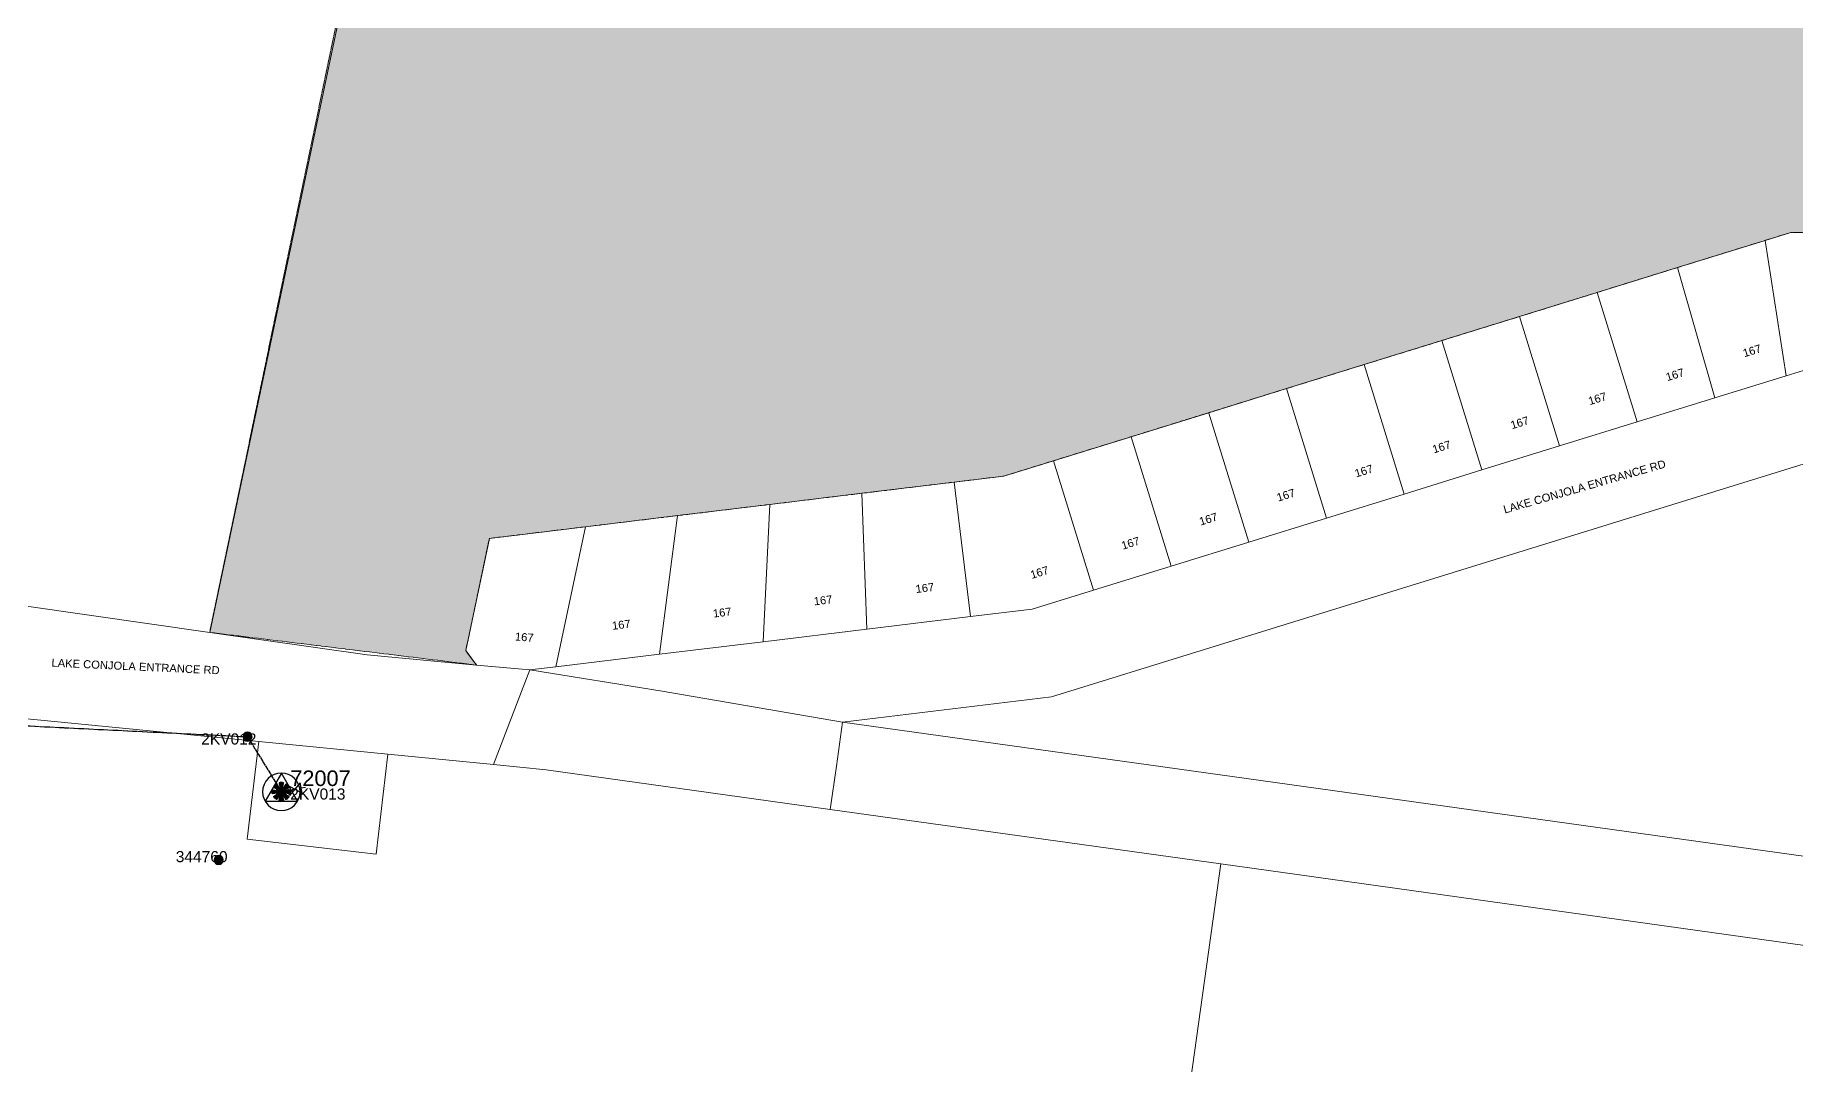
# Model space of a CAD drawing. Header units: metres. Extents: x 267914 to 271639, y 6093026 to 6094842.
# Drawn here: x 270107.9 to 270504, y 6093989.7 to 6094221.4 of the extents above; entities that cross this region are included whole.
import ezdxf
from ezdxf.enums import TextEntityAlignment as Align

# ---------------------------------------------------------------- set-up
doc = ezdxf.new("R2010")
doc.units = ezdxf.units.M
doc.linetypes.add('Cable Exist OH', pattern=[1, 1, 0])
doc.layers.get('0').update_dxf_attribs({"color": 6})
doc.layers.add('Cadastre Land Parcels_SP_EXT', color=9, linetype='Continuous', lineweight=5)
doc.layers.add('Cadastre Roads_SP_EXT', color=9, linetype='Continuous', lineweight=5)
for name, color, linetype in [('Equip_LV_EXT', 7, 'Continuous'), ('Equip_SP_SL_EXT', 7, 'Continuous'), ('Mains_HV_EXT', 7, 'Continuous'), ('Notes_SP_MISC', 7, 'Continuous'), ('Sub_SP_TR_HV_LV_EXT', 7, 'Continuous'), ('SupportsOH_SP_TR_HV_LV_SL_EXT', 7, 'Continuous')]:
    doc.layers.add(name, color=color, linetype=linetype)
doc.layers.get('0').freeze()
doc.styles.add('POLE_LABEL', font='arial.ttf')
doc.styles.get("Standard").update_dxf_attribs({"font": 'arial.ttf'})

# ---------------------------------------------------------------- blocks, each defined once
blk = doc.blocks.new('SUB_POLE_EXT')
blk.add_wipeout([(0, 4.22), (0.42, 4.2), (0.83, 4.14), (1.21, 4.05), (1.62, 3.9), (1.99, 3.72), (2.35, 3.51), (2.68, 3.26), (2.99, 2.99), (3.28, 2.66), (3.52, 2.34), (3.76, 1.92), (3.9, 1.62), (4.04, 1.23), (4.18, 0.63), (4.22, 0), (4.18, -0.61), (4.06, -1.15), (3.9, -1.62), (3.58, -2.24), (3.22, -2.73), (2.97, -3.01), (2.68, -3.26), (2.36, -3.5), (2, -3.72), (1.64, -3.89), (1.25, -4.03), (0.82, -4.14), (0.42, -4.2), (0, -4.22), (-0.41, -4.2), (-0.8, -4.15), (-1.21, -4.05), (-1.62, -3.9), (-1.99, -3.73), (-2.35, -3.51), (-2.68, -3.26), (-2.96, -3.02), (-3.23, -2.72), (-3.51, -2.35), (-3.71, -2.01), (-3.91, -1.6), (-4.05, -1.21), (-4.16, -0.76), (-4.22, -0.14), (-4.21, 0.39), (-4.14, 0.83), (-4.03, 1.27), (-3.9, 1.63), (-3.71, 2.02), (-3.5, 2.37), (-3.28, 2.67), (-2.99, 2.99), (-2.68, 3.27), (-2.33, 3.52), (-1.98, 3.73), (-1.63, 3.9), (-1.2, 4.05), (-0.78, 4.15), (-0.4, 4.21)])
blk.add_line((2.16, 0.48), (2.16, 0.48, 0))
blk.add_lwpolyline([(-4.22, 0, 1), (4.22, 0, 1)], format="xyb", close=True)
blk.add_lwpolyline([(2.14, 0.52), (0, 4.22), (-3.66, -2.11), (3.66, -2.11)], close=True)
for tag, height, flags, p in [('STREET_CODE', 0.2, 9, (1.5, 0)), ('ASSET_NUM', 3.5, 8, (2, 2)), ('CONSTRUCTED_VOLTAGE', 0.2, 9, (1.5, -0.2)), ('OPERATING_VOLTAGE', 0.2, 9, (1.5, -0.6)), ('OPERATED_BY', 0.2, 9, (1.5, -0.8)), ('ORIENTATION', 0.2, 9, (1.5, -1.2)), ('OWNED_BY', 0.2, 9, (1.5, -1.4)), ('SECONDARY_VOLTAGE', 0.2, 9, (1.5, -1.6)), ('STATE', 0.2, 9, (1.5, -1.8)), ('SUBSTATION_TYPE', 0.2, 9, (1.5, -2)), ('STREETNAME', 0.2, 9, (1.5, -2.8)), ('SUBURB', 0.2, 9, (1.5, -3)), ('Z', 0.2, 1, (1.5, -3.4)), ('NO_PHASES', 0.2, 9, (1.5, -0.4)), ('MAINTAINED_BY', 0.2, 9, (1.5, -1)), ('USAGE', 0.2, 9, (1.5, -2.2)), ('LEGEND', 0.2, 9, (1.5, -2.4)), ('LOCATION', 0.2, 9, (1.5, -2.6)), ('NOTES', 0.2, 9, (1.5, -3.2))]:
    blk.add_attdef(tag, text='', height=height, dxfattribs=dict(flags=flags)).set_placement(p, align=Align.MIDDLE_LEFT)
blk = doc.blocks.new('LV_OH_LINKS_DISTFUSE_EXT')
for p, q in [((0, 0), (0.96, 0)), ((3.84, 0), (4.8, 0))]:
    blk.add_line(p, q)
blk.add_lwpolyline([(3.84, -1.2), (3.84, 1.2), (0.96, -1.2), (0.96, 1.2)], close=True)
at = {"flags": 9}
for tag, p in [('ACTUAL_STATUS', (0, 0)), ('CONSTRUCTED_VOLTAGE', (0, -0.2)), ('OPERATING_VOLTAGE', (0, -0.6)), ('ORIENTATION', (0, -0.8)), ('OWNED_BY', (0, -1)), ('STATE', (0, -1.2)), ('SWITCH_TYPE', (0, -1.4)), ('NO_PHASES', (0, -0.4)), ('USAGE', (0, -1.6)), ('NOTES', (0, -1.8))]:
    blk.add_attdef(tag, text='', height=0.2, dxfattribs=at).set_placement(p, align=Align.MIDDLE_LEFT)
at = {"flags": 1}
blk.add_attdef('Z', (0, 0), '', height=0.2, dxfattribs=at)
blk = doc.blocks.new('SL_NIGHTWATCH_EXT')
at = {"lineweight": 40}
h = blk.add_hatch(color=256, dxfattribs=at)
h.paths.add_polyline_path([(0.39, 1.96, 0.098491), (-0.39, 1.96), (-0.2, 0.98, -0.098491), (0.19, 0.98)])
h.paths.add_polyline_path([(0.55, 0.83, -0.098491), (0.83, 0.56), (1.66, 1.11, 0.098491), (1.11, 1.66)])
h.paths.add_polyline_path([(0.98, 0.2, -0.098491), (0.98, -0.19), (1.96, -0.39, 0.098491), (1.96, 0.39)])
h.paths.add_polyline_path([(0.83, -0.55, -0.098491), (0.56, -0.83), (1.11, -1.66, 0.098491), (1.66, -1.11)])
h.paths.add_polyline_path([(-0.19, -0.98), (-0.39, -1.96, 0.098491), (0.39, -1.96), (0.2, -0.98, -0.098491)])
h.paths.add_polyline_path([(-0.83, -0.56), (-1.66, -1.11, 0.098491), (-1.11, -1.66), (-0.55, -0.83, -0.098491)])
h.paths.add_polyline_path([(-0.98, 0.19), (-1.96, 0.39, 0.098491), (-1.96, -0.39), (-0.98, -0.2, -0.098491)])
h.paths.add_polyline_path([(-1.11, 1.66, 0.098491), (-1.66, 1.11), (-0.83, 0.55, -0.098491), (-0.56, 0.83)])
for p, q in [((-1.16, 1.63), (-1.16, 1.63, 0)), ((-1.1, 1.64), (-1.1, 1.64, 0)), ((1.08, 1.63), (1.08, 1.63, 0)), ((-0.86, -0.57), (-0.86, -0.57, 0)), ((0.82, -0.57), (0.82, -0.57, 0)), ((1.13, -1.65), (1.13, -1.65, 0)), ((1.96, -0.37), (1.96, -0.37, 0))]:
    blk.add_line(p, q, dxfattribs=at)
for points in [[(-0.98, 0.19, 0.098491), (-0.98, -0.2), (-1.96, -0.39, -0.098491), (-1.96, 0.39)], [(-0.56, 0.83, 0.098491), (-0.83, 0.55), (-1.66, 1.11, -0.098491), (-1.11, 1.66)], [(-0.2, 0.98, -0.098491), (0.19, 0.98), (0.39, 1.96, 0.098491), (-0.39, 1.96)], [(0.83, 0.56), (1.66, 1.11, 0.098491), (1.11, 1.66), (0.55, 0.83, -0.098491)], [(0.98, -0.19), (1.96, -0.39, 0.098491), (1.96, 0.39), (0.98, 0.2, -0.098491)], [(-0.83, -0.56, 0.098491), (-0.55, -0.83), (-1.11, -1.66, -0.098491), (-1.66, -1.11)], [(0.2, -0.98), (0.39, -1.96, -0.098491), (-0.39, -1.96), (-0.19, -0.98, 0.098491)], [(0.56, -0.83), (1.11, -1.66, 0.098491), (1.66, -1.11), (0.83, -0.55, -0.098491)]]:
    blk.add_lwpolyline(points, format="xyb", close=True, dxfattribs=at)
blk.add_circle((0, 0), 1, dxfattribs=at)
blk = doc.blocks.new('POLE_EXT')
blk.add_hatch(color=256).paths.add_polyline_path([(-1, 0, 1), (1, 0, 1)])
blk.add_lwpolyline([(-1, 0, 1), (1, 0, 1)], format="xyb", close=True)
for tag, height, flags, p in [('pNumber', 2.5, 8, (-17.84, 2.07)), ('OWNED_BY', 0.2, 9, (1.35, -0.4)), ('SPECIAL_USE', 0.2, 9, (1.35, -0.8)), ('STATE', 0.2, 9, (1.35, -1)), ('cLV', 0.2, 9, (1.35, -1.4)), ('hDepth', 0.2, 9, (1.35, -1.6)), ('hDia', 0.2, 9, (1.35, -1.8)), ('cHV', 0.2, 9, (1.35, -2)), ('cLinedev', 0.2, 9, (1.35, -3.4)), ('pExisting', 0.2, 9, (1.35, -3.8)), ('PARENT', 0.2, 9, (1.35, -0.6)), ('USAGE', 0.2, 9, (1.35, -1.2)), ('LBRACKET', 0.2, 9, (1.35, -2.2)), ('LExisting', 0.2, 9, (1.35, -2.4)), ('LANTNUMBER', 0.2, 9, (1.35, -2.6)), ('LOther', 0.2, 9, (1.35, -2.8)), ('LRemove', 0.2, 9, (1.35, -3)), ('LEGEND', 0.2, 9, (1.35, -3.2)), ('LOCATION', 0.2, 9, (1.35, -3.6)), ('PFNUMBER', 0.2, 9, (1.35, -4)), ('pFooting', 0.2, 9, (1.35, -4.4)), ('pNew', 0.2, 9, (1.35, -4.6)), ('pRelocate', 0.2, 9, (1.35, -5)), ('pRemove', 0.2, 9, (1.35, -5.2)), ('pReplace', 0.2, 9, (1.35, -5.4)), ('pStay', 0.2, 9, (1.35, -5.6)), ('pType', 0.2, 9, (1.35, -5.8)), ('cspan', 0.2, 9, (1.35, -6)), ('STREETNAME', 0.2, 9, (1.35, -6.2)), ('SUBURB', 0.2, 9, (1.35, -6.4)), ('OPERATED_BY', 0.2, 9, (1.36, -7.01)), ('NEWPFNUMBER', 0.2, 9, (1.35, -4.2)), ('NOTES', 0.2, 9, (1.35, -6.6)), ('MAINTAINED_BY', 0.2, 9, (1.36, -6.81))]:
    blk.add_attdef(tag, text='', height=height, dxfattribs=dict(flags=flags)).set_placement(p, align=Align.MIDDLE_LEFT)
at = {"style": 'POLE_LABEL'}
for tag, height, flags, p in [('STRUCTURE_PLANT_NUMBER', 0.2, 9, (1.35, 0.03)), ('ASSET_NUM', 2.5, 8, (2, 2)), ('STREET_CODE', 0.2, 9, (1.35, -0.2))]:
    blk.add_attdef(tag, text='', height=height, dxfattribs=dict(at, flags=flags)).set_placement(p, align=Align.MIDDLE_LEFT)
at = {"flags": 1}
blk.add_attdef('Z', (1.35, -7.33), '', height=0.2, dxfattribs=at)

msp = doc.modelspace()

# ---------------------------------------------------------------- hatches: boundary and pattern name
at = {"layer": 'Notes_SP_MISC', "linetype": 'Cable Exist OH', "lineweight": 0}
h = msp.add_hatch(dxfattribs=at)
h.set_pattern_fill('DOTS', scale=5)
h.paths.add_polyline_path([(270294.87367, 6094417.99015), (270325.71903, 6094417.99015), (270325.71903, 6094427.51752), (270294.87367, 6094427.51752)], flags=16)
h.paths.add_polyline_path([(270368.16032, 6094375.8), (270330.76741, 6094375.8), (270330.76741, 6094396.1), (270368.16032, 6094396.1)], flags=16)
h.paths.add_polyline_path([(270392.54142, 6094372.76222), (270446.52195, 6094372.76222), (270446.52195, 6094323.68579), (270392.54142, 6094323.68579)], flags=16)
h.paths.add_polyline_path([(270562.66032, 6094301.83251), (270525.26741, 6094301.83251), (270525.26741, 6094316.74827), (270562.66032, 6094316.74827)], flags=16)
h.paths.add_polyline_path([(270623.56261, 6094279.79342), (270586.16971, 6094279.79342), (270586.16971, 6094294.70918), (270623.56261, 6094294.70918)], flags=16)
h.paths.add_polyline_path([(270546.43226, 6094188.17363), (270607.54442, 6094188.17363), (270607.54442, 6094223.87583), (270546.43226, 6094223.87583)], flags=16)
h.paths.add_polyline_path([(270610.29029, 6094219.38971), (270657.83063, 6094219.38971), (270657.83063, 6094235.65904), (270610.29029, 6094235.65904)], flags=16)
h.paths.add_polyline_path([(270621.72617, 6094206.99774), (270652.57153, 6094206.99774), (270652.57153, 6094216.52512), (270621.72617, 6094216.52512)], flags=16)
h.paths.add_polyline_path([(270621.72617, 6094194.15068), (270652.57153, 6094194.15068), (270652.57153, 6094203.67805), (270621.72617, 6094203.67805)], flags=16)
h.paths.add_polyline_path([(270621.73795, 6094179.87044), (270652.58331, 6094179.87044), (270652.58331, 6094189.39782), (270621.73795, 6094189.39782)], flags=16)
h.paths.add_polyline_path([(270147.16008, 6094087.00123), (270207.17664, 6094079.64236), (270204.76765, 6094082.90953), (270210.07705, 6094108.14978), (270325.83978, 6094122.17453), (270502.90852, 6094177.01981), (270669.04642, 6094178.49896), (270710.46836, 6094456.26428), (270636.39311, 6094511.48672), (270591.3781, 6094556.10591), (270564.69639, 6094591.35677), (270524.07257, 6094631.00491), (270480.90636, 6094656.14759), (270451.68598, 6094666.35359), (270363.99117, 6094617.38918), (270314.13328, 6094579.10181), (270278.89523, 6094550.13021), (270252.61213, 6094525.7092), (270236.65183, 6094517.45549)])

# ---------------------------------------------------------------- linework, layer by layer
at = {"layer": 'Cadastre Land Parcels_SP_EXT', "linetype": 'Continuous'}
for points in [[(269845.93537, 6094174.92412), (269865.799, 6094160.11357), (269945.07611, 6094115.9568), (269987.03975, 6094109.94399), (270008.22024, 6094106.90977), (270147.16012, 6094087.00119), (270207.22197, 6094372.51403), (269877.9828, 6094409.99647), (269845.93537, 6094174.92412)], [(270518.23105, 6094177.15593), (270502.90852, 6094177.01981), (270497.08351, 6094175.21579), (270501.83024, 6094144.76268), (270507.65596, 6094146.56767), (270518.50576, 6094146.6636), (270518.23105, 6094177.15593)], [(270501.83024, 6094144.76268), (270497.08351, 6094175.21579), (270477.42155, 6094169.12508), (270485.80953, 6094139.80051), (270501.83024, 6094144.76268)], [(270477.42155, 6094169.12508), (270459.31425, 6094163.51676), (270468.33222, 6094134.38731), (270485.80953, 6094139.80051), (270477.42155, 6094169.12508)], [(270459.31425, 6094163.51676), (270441.83605, 6094158.1025), (270450.85649, 6094128.97411), (270468.33222, 6094134.38731), (270459.31425, 6094163.51676)], [(270450.85649, 6094128.97411), (270441.83605, 6094158.1025), (270424.35953, 6094152.6893), (270433.37918, 6094123.56091), (270450.85649, 6094128.97411)], [(270424.35953, 6094152.6893), (270406.88054, 6094147.27592), (270415.90195, 6094118.14656), (270433.37918, 6094123.56091), (270424.35953, 6094152.6893)], [(270415.90195, 6094118.14656), (270406.88054, 6094147.27592), (270389.40243, 6094141.86254), (270398.42472, 6094112.73425), (270415.90195, 6094118.14656)], [(270398.42472, 6094112.73425), (270389.40243, 6094141.86254), (270371.9252, 6094136.4482), (270371.96875, 6094136.30598), (270380.94829, 6094107.3199), (270398.42472, 6094112.73425)], [(270380.94829, 6094107.3199), (270371.96875, 6094136.30598), (270371.9252, 6094136.4482), (270354.4463, 6094131.0357), (270363.47106, 6094101.90758), (270380.94829, 6094107.3199)], [(270354.4463, 6094131.0357), (270336.96907, 6094125.62127), (270345.99384, 6094096.49314), (270363.47106, 6094101.90758), (270354.4463, 6094131.0357)], [(270661.59904, 6094127.84301), (270510.96322, 6094126.50336), (270336.51804, 6094072.46932), (270289.54611, 6094066.77735), (270644.99313, 6094017.20155), (270661.59904, 6094127.84301)], [(270345.99384, 6094096.49314), (270336.96907, 6094125.62127), (270325.83978, 6094122.17453), (270314.63938, 6094120.81668), (270318.31145, 6094090.54412), (270332.23718, 6094092.23216), (270345.99384, 6094096.49314)], [(270314.63938, 6094120.81668), (270293.90312, 6094118.30538), (270295.00189, 6094087.72057), (270318.31145, 6094090.54412), (270314.63938, 6094120.81668)], [(270293.90312, 6094118.30538), (270273.16766, 6094115.79312), (270271.6933, 6094084.89498), (270295.00189, 6094087.72057), (270293.90312, 6094118.30538)], [(270252.43219, 6094113.28173), (270231.69602, 6094110.76937), (270225.07355, 6094079.24549), (270248.38302, 6094082.06922), (270252.43219, 6094113.28173)], [(270273.16766, 6094115.79312), (270252.43219, 6094113.28173), (270248.38302, 6094082.06922), (270271.6933, 6094084.89498), (270273.16766, 6094115.79312)], [(270231.69602, 6094110.76937), (270210.07705, 6094108.14978), (270204.76765, 6094082.90953), (270207.17665, 6094079.64237), (270219.17028, 6094078.52991), (270225.07355, 6094079.24549), (270231.69602, 6094110.76937)], [(270642.22743, 6093997.43359), (270374.61166, 6094034.86772), (270352.30511, 6093874.71017), (270410.54184, 6093825.96788), (270482.14426, 6093871.67753), (270536.88451, 6093881.9386), (270572.05777, 6093888.53122), (270671.50969, 6093866.38447), (270723.80508, 6093763.90909), (270794.73202, 6093730.97666), (270818.25455, 6093717.09501), (270865.33301, 6093693.86), (270905.76506, 6093733.34406), (270955.29457, 6093772.12455), (271042.75217, 6093822.27027), (271057.51962, 6093939.34403), (270683.60543, 6093991.64745), (270642.22743, 6093997.43359)]]:
    msp.add_lwpolyline(points, close=True, dxfattribs=at)
msp.add_lwpolyline([(270207.22197, 6094372.51403), (270147.16012, 6094087.00119), (270182.55932, 6094081.93072), (270207.17665, 6094079.64237), (270204.76765, 6094082.90953), (270210.07705, 6094108.14978), (270231.69602, 6094110.76937), (270252.43219, 6094113.28173), (270273.16766, 6094115.79312), (270293.90312, 6094118.30538), (270314.63938, 6094120.81668), (270325.83978, 6094122.17453), (270336.96907, 6094125.62127), (270354.4463, 6094131.0357), (270371.9252, 6094136.4482), (270389.40243, 6094141.86254), (270406.88054, 6094147.27592), (270424.35953, 6094152.6893), (270441.83605, 6094158.1025), (270459.31425, 6094163.51676), (270477.42155, 6094169.12508), (270497.08351, 6094175.21579), (270502.90852, 6094177.01981), (270518.23105, 6094177.15593)], dxfattribs=at)
at = {"layer": 'Cadastre Roads_SP_EXT', "linetype": 'Continuous'}
msp.add_lwpolyline([(270507.65602, 6094146.56769), (270501.83022, 6094144.76263), (270485.80953, 6094139.80047), (270468.33214, 6094134.38733), (270450.85652, 6094128.97418), (270433.37923, 6094123.56086), (270415.90193, 6094118.14657), (270398.42472, 6094112.73432), (270380.94831, 6094107.31994), (270363.47101, 6094101.9075), (270345.99389, 6094096.49312), (270332.23718, 6094092.23219), (270318.31145, 6094090.54414), (270295.00192, 6094087.72056), (270271.69326, 6094084.89496), (270248.38302, 6094082.06926), (270225.07357, 6094079.24551), (270219.17033, 6094078.52988), (270248.97484, 6094073.7634), (270289.54612, 6094066.77736), (270336.51807, 6094072.46928), (270510.96315, 6094126.50339)], dxfattribs=at)
msp.add_lwpolyline([(270644.99317, 6094017.20154), (270289.54612, 6094066.77736), (270288.14427, 6094056.8993), (270286.76034, 6094047.15502), (270374.61167, 6094034.86772), (270642.22744, 6093997.43359), (270643.60086, 6094007.2561), (270644.99317, 6094017.20154)], close=True, dxfattribs=at)
at = {"layer": 'Notes_SP_MISC', "color": 7, "linetype": 'Cable Exist OH', "lineweight": 0, "flags": 128}
msp.add_lwpolyline([(270147.16008, 6094087.00123), (270207.17664, 6094079.64236), (270204.76765, 6094082.90953), (270210.07705, 6094108.14978), (270325.83978, 6094122.17453), (270502.90852, 6094177.01981), (270669.04642, 6094178.49896), (270710.46836, 6094456.26428), (270636.39311, 6094511.48672), (270591.3781, 6094556.10591), (270564.69639, 6094591.35677), (270524.07257, 6094631.00491), (270480.90636, 6094656.14759), (270451.68598, 6094666.35359), (270363.99117, 6094617.38918), (270314.13328, 6094579.10181), (270278.89523, 6094550.13021), (270252.61213, 6094525.7092), (270236.65183, 6094517.45549), (270147.16012, 6094087.00122)], dxfattribs=at)

# ---------------------------------------------------------------- block references
at = {"layer": 'Sub_SP_TR_HV_LV_EXT'}
ref = msp.add_blockref('SUB_POLE_EXT', (270163.28503, 6094051.11197), dxfattribs=at)
ref.add_attrib('ASSET_NUM', '72007', dxfattribs={"layer": '0', "height": 3.5}).set_placement((270165.28503, 6094051.36197), align=Align.BOTTOM_LEFT)
at = {"layer": 'SupportsOH_SP_TR_HV_LV_SL_EXT'}
ref = msp.add_blockref('POLE_EXT', (270155.68099, 6094063.50697), dxfattribs=at)
ref.add_attrib('ASSET_NUM', '2KV012', dxfattribs={"layer": '0', "height": 2.5, "style": 'POLE_LABEL'}).set_placement((270157.68099, 6094064.25697), align=Align.TOP_RIGHT)
ref = msp.add_blockref('POLE_EXT', (270149.18256, 6094035.76977), dxfattribs=at)
ref.add_attrib('ASSET_NUM', '344760', dxfattribs={"layer": '0', "height": 2.5, "style": 'POLE_LABEL'}).set_placement((270151.18256, 6094036.51977), align=Align.MIDDLE_RIGHT)

# ---------------------------------------------------------------- texts
at = {"layer": 'Cadastre Land Parcels_SP_EXT'}
for rotation, p in [(17.252081, (270492.41987, 6094148.90556)), (17.252373, (270475.08099, 6094143.5347)), (17.252008, (270457.64173, 6094138.1324)), (17.252296, (270440.14661, 6094132.71377)), (17.251675, (270422.56894, 6094127.26905)), (17.252138, (270405.08603, 6094121.85261)), (17.252686, (270387.55042, 6094116.42089)), (17.251791, (270370.10721, 6094111.01929)), (17.25185, (270352.59031, 6094105.59293)), (17.252291, (270332.10782, 6094099.01439)), (7.072647, (270306.08383, 6094095.84302)), (7.072836, (270283.18519, 6094093.06968)), (7.072642, (270237.79224, 6094087.57095)), (7.072422, (270260.49319, 6094090.32049)), (355.516083, (270215.78686, 6094085.19238))]:
    msp.add_text('167', height=1.8, rotation=rotation, dxfattribs=at).set_placement(p)
at = {"layer": 'Cadastre Roads_SP_EXT'}
for rotation, p in [(16.003, (270438.52509, 6094113.73193)), (357.33743, (270111.53371, 6094079.30268))]:
    msp.add_text('LAKE CONJOLA ENTRANCE RD', height=1.8, rotation=rotation, dxfattribs=at).set_placement(p)

# ---------------------------------------------------------------- next in the draw order: linework, layer by layer
at = {"layer": 'Cadastre Land Parcels_SP_EXT', "linetype": 'Continuous'}
for points in [[(270155.62441, 6094040.46977), (270158.20867, 6094062.4176), (270004.00668, 6094077.5019), (270044.16508, 6093966.20642), (270148.71141, 6093928.3922), (270198.93425, 6093927.2459), (270294.27712, 6093923.27827), (270352.30511, 6093874.71017), (270374.61166, 6094034.86772), (270286.76037, 6094047.15496), (270222.87, 6094056.0914), (270210.97787, 6094057.25527), (270187.25014, 6094059.57621), (270184.60679, 6094037.09361), (270155.62441, 6094040.46977)], [(270187.25014, 6094059.57621), (270158.20867, 6094062.4176), (270155.62441, 6094040.46977), (270184.60679, 6094037.09361), (270187.25014, 6094059.57621)]]:
    msp.add_lwpolyline(points, close=True, dxfattribs=at)
at = {"layer": 'Cadastre Roads_SP_EXT', "linetype": 'Continuous'}
msp.add_lwpolyline([(270215.04459, 6094067.81716), (270219.17033, 6094078.52988), (270207.17664, 6094079.64236), (270182.55929, 6094081.93071), (270147.16008, 6094087.00123), (270008.22017, 6094106.90976), (270006.11894, 6094092.24623), (270004.00667, 6094077.50191), (270158.20863, 6094062.41752), (270187.2501, 6094059.57629), (270210.97785, 6094057.25526), (270215.04459, 6094067.81716)], close=True, dxfattribs=at)
at = {"layer": 'Mains_HV_EXT', "linetype": 'Cable Exist OH'}
msp.add_lwpolyline([(270028.79303, 6094069.79299), (270155.68104, 6094063.50702), (270163.28497, 6094051.11201)], dxfattribs=at)

# ---------------------------------------------------------------- next in the draw order: block references
at = {"layer": 'Equip_LV_EXT', "rotation": 11.175054872577}
msp.add_blockref('LV_OH_LINKS_DISTFUSE_EXT', (270163.97186, 6094051.24522), dxfattribs=at)
at = {"layer": 'Equip_SP_SL_EXT'}
msp.add_blockref('SL_NIGHTWATCH_EXT', (270163.28497, 6094051.11197), dxfattribs=at)
at = {"layer": 'SupportsOH_SP_TR_HV_LV_SL_EXT'}
ref = msp.add_blockref('POLE_EXT', (270163.28501, 6094051.11202), dxfattribs=at)
ref.add_attrib('ASSET_NUM', '2KV013', dxfattribs={"layer": '0', "height": 2.5, "style": 'POLE_LABEL'}).set_placement((270165.28501, 6094051.86202), align=Align.TOP_LEFT)

doc.saveas('drawing.dxf')
